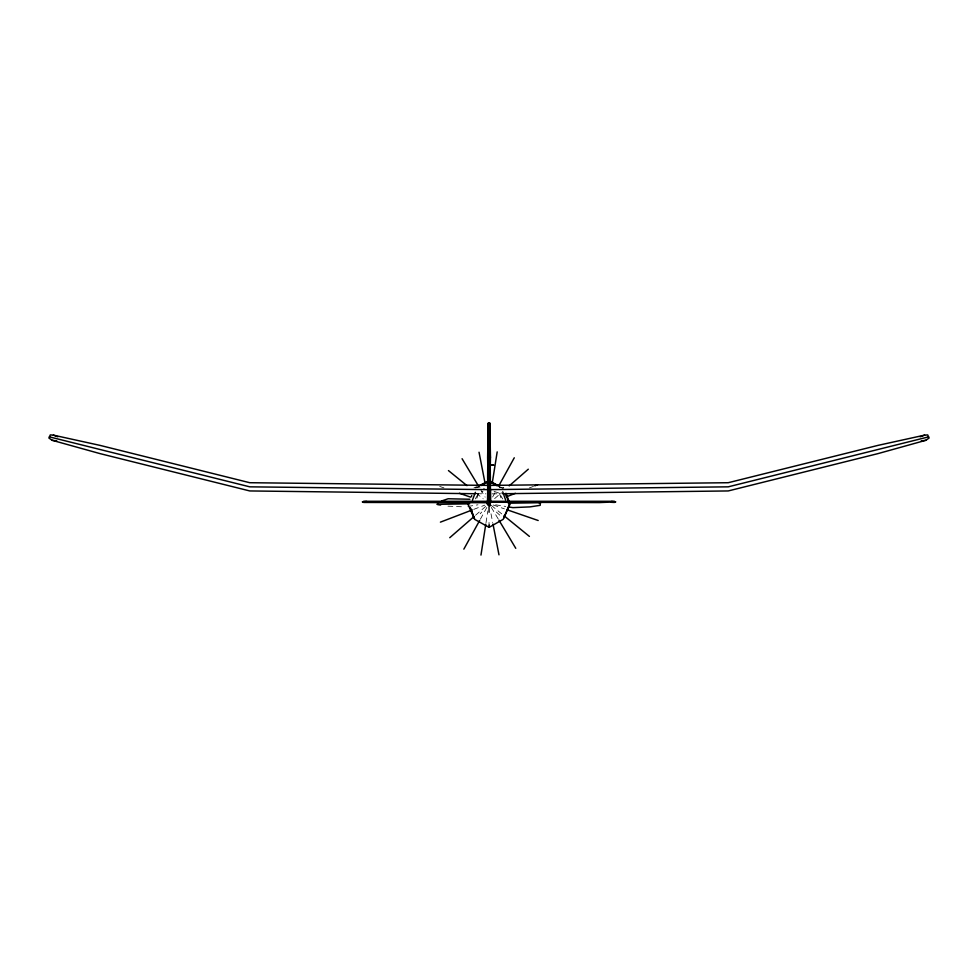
<?xml version="1.0" encoding="UTF-8"?>
<svg xmlns="http://www.w3.org/2000/svg" width="978" height="978" viewBox="0 0 978 978"><rect width="100%" height="100%" fill="white"/><g stroke="black" fill="none" stroke-linecap="round" stroke-linejoin="round"><path stroke-width="0.73" stroke-dasharray="4.89 3.67" d="M486.017 522.68L487.851 510.895M476.861 498.328L478.658 492.9L482.998 491.445M480.381 519.171L486.848 507.448M492.619 496.995L495.504 491.763M475.296 498.951L478.658 492.9M480.198 513.78L481.689 512.069M494.623 498.633L501.359 492.741M475.552 515.247L485.638 506.457M475.638 488.034L478.083 486.665M476.897 487.667L479.611 486.262M473.939 487.888L476.702 486.702M529.269 487.973L533.438 486.372M473.731 509.379L484.844 505.125M475.259 487.667L479.196 487.032L484.354 488.511M467.887 506.445L477.949 504.807M492.044 493.841L501.188 493.731M476.812 493.731L485.956 493.841M447.961 506.164L465.002 506.91M499.489 487.203L503.878 487.888L501.201 486.751M495.675 504.831L505.748 506.47M493.218 504.99L504.465 508.866M439.709 486.421L443.939 487.888M494.073 491.372L499.391 493.23L502.741 499.012M498.254 486.396L500.846 487.753M499.318 486.469L503.157 488.731M496.384 512.069L499.758 515.137M476.262 493.181L483.205 498.829M491.311 505.406L502.863 514.807M480.54 489.44L485.161 497.13M491.298 507.374L498.951 520.174M499.391 493.23L501.164 498.487M491.005 513.792L492.704 522.582M489.037 522.423L489.037 523.988"/><path stroke-width="1.47" d="M487.888 477.142L488.279 423.229L488.364 501.58L487.631 457.411L488.181 424.721L487.619 477.142L487.875 501.665L488.083 423.902L487.606 501.665L488.499 446.824M488.523 469.55L487.753 501.665L488.462 426.102L488.205 501.665L488.499 493.01M489.477 486.139L489.697 499.636L489.049 486.983L489.575 423.144L489.697 499.636L488.352 499.636L488.487 423.144L489.575 423.144M488.487 422.912L487.9 457.411M489.575 422.912L489.685 501.58L490.455 457.411L489.892 424.721L490.198 501.665L489.99 423.902L490.479 501.665L490.406 488.682M489.147 524.563L489.098 527.362L474.611 519.33L470.259 507.912M490.186 457.411L489.807 423.229L489.685 477.117L490.467 477.142M490.418 505.76L488.389 505.21L487.655 502.313M490.015 502.716L489.672 505.21L488.389 503.047L489.037 502.227L599.294 502.582L615.761 501.885L611.409 501.445M488.352 499.636L489.049 486.983M475.284 493.719L249.769 490.944L100.013 453.609L52.115 440.283L48.9 438.022L50.294 434.917L53.399 435.137L100.013 445.381L249.769 482.716L489 485.406M480.968 555.088L485.785 524.159M492.276 482.875L497.191 451.885M471.518 496.555L471.714 495.528M472.472 500.088L475.394 492.325M509.55 503.902L503.193 519.33L489.098 527.362M503.866 517.998L510.1 503.988L505.956 493.254M463.853 549.147L479.66 520.479M499.11 485.235L514.269 457.79M509.22 485.87L528.303 469.195M449.758 537.704L473.303 517.203M480.528 485.284L489.073 480.455M480.968 485.553L489.098 481.347L479.452 485.504M502.716 493.719L728.231 490.944L877.987 453.609L925.885 440.283L929.1 438.022L927.706 434.917L924.601 435.137L877.987 445.381L728.231 482.716L490.528 485.394M507.056 496.555L515.382 493.34M534.819 485.834L537.594 484.758M440.406 522.142L472.337 509.917M920.164 436.799L924.601 435.137M441.543 501.005L448.12 498.756L469.868 499.245M928.587 436.873L728.231 486.836L490.528 489.623M921.19 440.907L925.885 440.283M366.652 502.301L362.312 501.885L366.652 501.445M508.328 503.181L541.03 502.582M436.921 504.33L469.66 503.829M611.409 502.301L614.453 502.447L614.453 501.286L363.608 501.286L363.608 502.447L489.037 502.704M487.509 503.963L490.516 503.951M490.333 457.411L489.575 426.102L489.831 457.411L490.455 457.411M488.927 465.222L493.902 465.222L488.927 464.538M479.697 501.934L488.328 501.934L488.328 496.665M486.799 503.743L489.733 503.743M488.352 504.122L489.709 504.122M489 489.648L249.769 486.836L49.413 436.873M52.115 440.283L56.81 440.907M508.939 503.902L506.213 494.587M440.675 505.051L437.753 504.599L437.606 502.35M508.621 506.934L512.937 507.631L529.978 506.885L540.186 505.333L540.345 503.083L537.717 502.179M507.276 509.844L538.193 520.516M459.428 493.267L470.699 497.179M488.046 505.088L489.672 503.047L489.024 502.606L489.024 505.198M53.399 435.137L57.836 436.799M490.479 482.203L498.523 485.614M491.738 482.998L496.946 485.711M490.357 481.2L498.034 485.724M489.061 423.56L488.487 423.144L488.658 433.645M448.45 470.577L466.983 485.638M504.012 515.736L529.416 536.409M462.068 458.706L478.23 485.601M498.951 520.174L515.773 548.328M467.851 503.988L474.049 518.01M470.235 507.68L474.526 518.487M502.741 491.848L505.589 499.905M506.103 495.528L506.335 496.555M479.037 452.227L485.015 483.01M492.998 524.049L498.976 554.832M489.061 526.176L489.208 527.276M489.465 468.034L489.709 474.11L489.831 457.411M489.465 443.804L490.259 474.11M489.037 505.589L489.073 512.264"/></g></svg>
